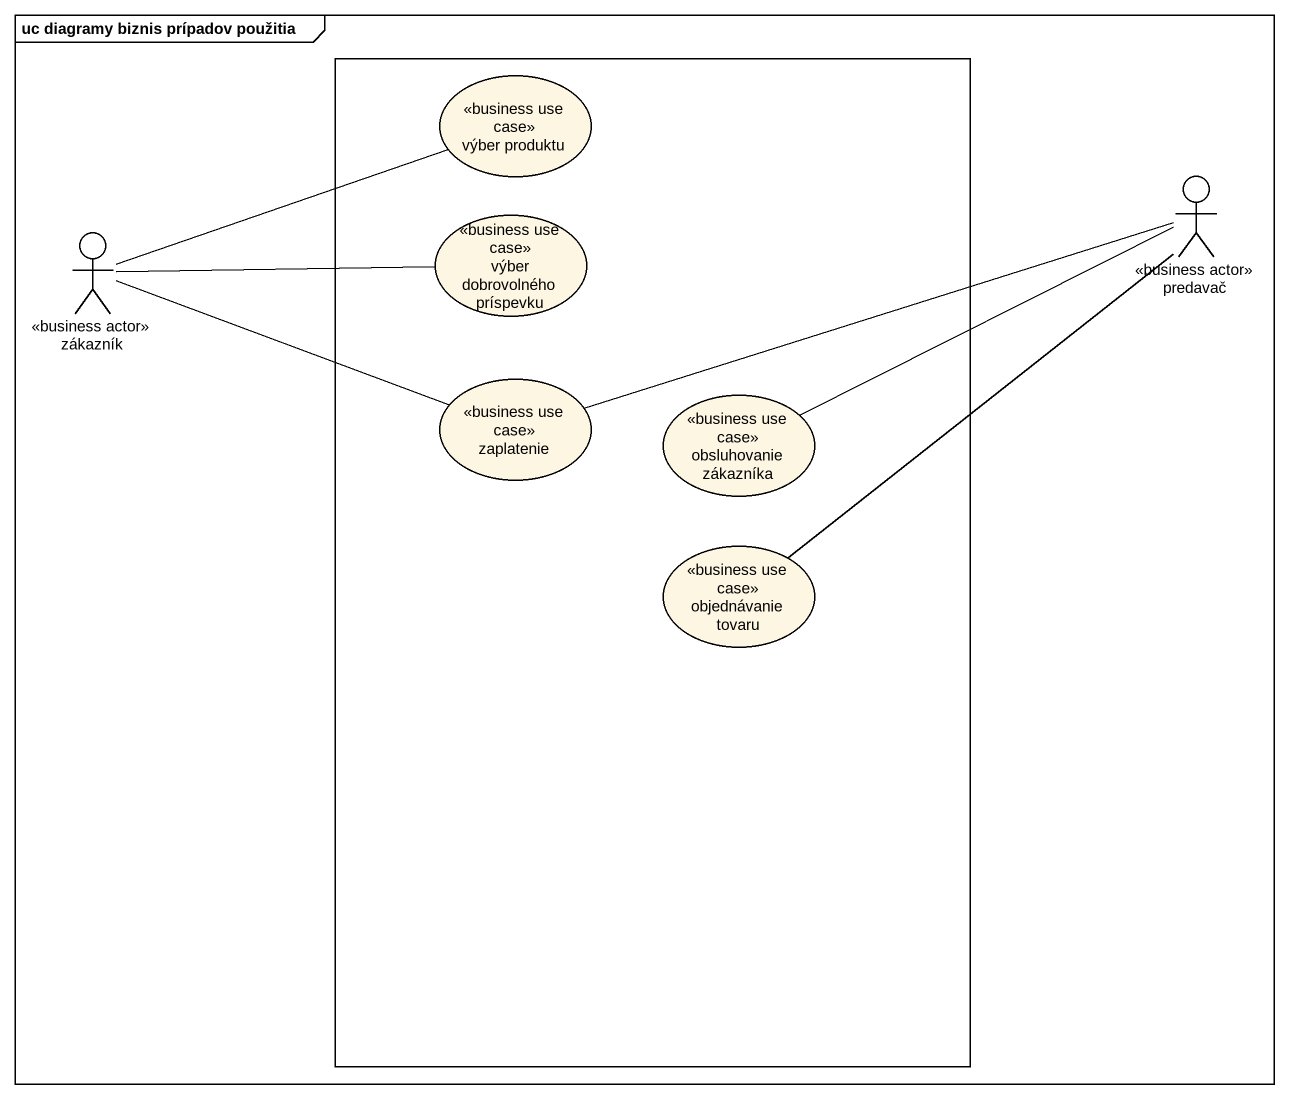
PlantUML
@startuml
mainframe uc diagramy biznis prípadov použitia
rectangle " " as rectangle1 {
  usecase "výber produktu" as výber_produktu <<business use case>>
  usecase "výber dobrovolného príspevku" as výber_dobrovolného_príspevku <<business use case>>
  usecase zaplatenie <<business use case>>
  usecase "obsluhovanie zákazníka" as obsluhovanie_zákazníka <<business use case>>
  usecase "objednávanie tovaru" as objednávanie_tovaru <<business use case>>
}
actor predavač <<business actor>>
actor zákazník <<business actor>>
predavač -left- zaplatenie
zákazník -right- výber_produktu
zákazník -right- výber_dobrovolného_príspevku
zákazník -right- zaplatenie
obsluhovanie_zákazníka -right- predavač
objednávanie_tovaru -up- predavač
@enduml
